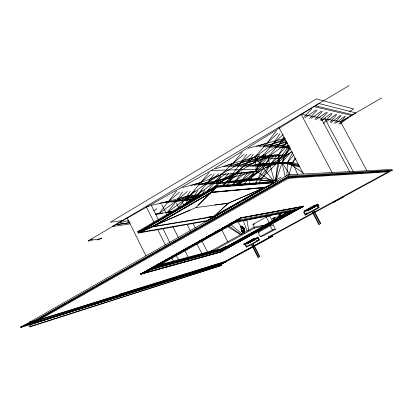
<?xml version="1.0" encoding="UTF-8"?>
<svg xmlns="http://www.w3.org/2000/svg" width="413" height="413" viewBox="0 0 413 413"><rect width="100%" height="100%" fill="white"/><g stroke="black" fill="none" stroke-linecap="round" stroke-linejoin="round"><path stroke-width="0.62" d="M244.062 230.201L244.135 229.566L243.5 228.637C241.61 229.065 243.438 226.453 241.424 226.845C240.17 227.537 242.715 228.193 241.894 226.928L242.095 226.706L241.93 227.31L241.987 226.974M242.431 226.732L242.808 227.217L242.364 226.794L242.622 228.57L242.033 226.84M241.966 228.306L242.054 227.609L242.25 228.244L242.023 227.398M242.395 228.131L242.379 227.744M243.902 232.297L244.424 230.738L243.975 232.271L243.18 232.813L241.744 231.44L241.373 229.112M242.555 228.497L242.57 228.033C242.978 228.374 243.515 226.288 243.216 228.084L243.98 228.446L244.135 229.566L243.081 227.692C243.288 226.613 243.665 229.736 242.989 228.208C243.097 226.128 245.017 228.941 244.491 229.881M286.865 175.886L287.453 162.51L292.724 152.5M241.125 229.272L241.151 228.704C242.999 228.461 240.227 227.253 241.429 227.212L240.903 226.391M241.786 227.362L241.693 227.868L241.481 227.202M280.412 214.941L279.596 214.827C279.043 215.71 279.012 213.908 279.694 214.244M242.369 227.491L242.699 227.331L242.498 226.825L242.849 228.183M243.216 227.356L243.469 227.522L242.643 227.031M242.018 230.666L242.859 232.385L241.28 229.169M243.892 229.664L243.675 231.827L242.973 232.56M279.947 216.515C278.625 216.804 281.712 215.018 279.72 216.634L278.966 215.214L279.224 214.311M242.028 229.902L242.416 232.147L243.36 232.679L242.286 231.874L243.577 232.648L243.727 231.817M242.379 228.167L242.483 227.893L242.41 228.275M275.456 180.734L278.827 154.555L286.529 141.442M280.381 216.221C280.05 215.984 280.515 216.257 280.076 216.185L280.2 215.266L279.864 214.801L280.303 215.978L279.895 216.5L280.541 214.956M242.194 227.79L242.25 228.244L242.24 227.888M244.579 230.211L244.661 230.469L244.284 229.607L244.496 230.759L243.67 232.808L243.205 232.689L244 231.022M275.585 180.791L279.575 158.969L278.827 154.555L287.964 144.942M244.016 229.21L244.052 228.244M249.302 183.635L250.397 178.612L259.586 163.765L265.724 154.71M280.324 216.211L280.484 215.643L279.477 216.484L281.243 215.565M242.224 228.048L242.183 227.599L242.4 227.806M244.109 228.725L244.295 229.819M279.467 215.772L280.2 215.266M241.651 230.134L241.791 229.654M288.961 174.854L292.657 162.49L295.052 157.983M242.674 227.176L242.901 227.537M244.093 232.638L243.479 232.555L244.641 232.493M275.951 180.853L284.784 154.71L289.363 146.992M279.555 216.495L279.777 215.937M279.203 214.936L279.203 215.834M241.404 227.609L241.719 228.312M201.792 184.771L215.23 181.746L256.349 171.235L261.517 157.193L273.169 143.77L283.282 134.447M243.608 231.848L243.711 231.435M244.284 233.025L243.66 232.4M216.252 185.778L221.125 174.653L233.03 163.331L244.145 154.183M242.498 226.825L242.617 227.3L242.736 227.052L242.142 227.026L242.591 227.511L241.93 227.31M196.495 197.393L197.842 194.497L214.347 173.935M280.164 215.441L280.081 215.885L280.463 215.731M240.676 226.613L241.559 225.916M227.284 185.478L229.189 181.488L235.116 173.161M233.918 184.565L235.601 181.085L241.476 172.923M255.637 183.315L265.471 163.718L271.542 154.849M239.814 184.678L241.76 180.698L247.583 172.696M185.84 203.604L190.156 195.225L209.154 172.505M285.187 176.723L282.038 162.531L289.735 147.766M196.061 197.904L197.842 194.497L225.952 173.501M242.446 227.274L242.674 228.053M241.858 228.229L242.08 227.233M202.618 193.816L204.889 190.026M241.491 227.8L241.817 227.666M258.997 182.902L271.119 163.677L277.128 154.983M241.739 228.198L241.084 226.974M182.474 191.895L176.883 200.491L167.482 212.287L166.248 212.525M243.629 232.571L243.98 232.421M190.264 191.245L184.704 199.665L177.698 208.338M279.952 133.631L273.169 143.77L255.022 157.095L230.774 166.78M197.734 190.625L192.205 198.875L183.532 205.24M284.175 136.863L279.24 144.163L267.727 157.291L256.349 171.235L235.085 174.09L215.23 181.746L206.392 184.461M286.787 141.989L285.042 144.54L267.727 157.291L244.114 166.558M282.492 155.112L276.545 163.631L262.018 178.003L235.302 182.515M226.339 166.857L261.517 157.193L279.575 158.969L288.935 145.954M246.685 154.245L230.067 177.838L222.576 185.607M253.448 172.479L244.424 184.136M253.308 154.405L246.726 163.254L223.562 185.339M241.987 227.893L241.837 227.589L241.729 227.868M176.537 190.956L159.253 213.387L155.613 214.233M259.648 154.56L253.138 163.218L235.085 174.09L222.204 181.317L213.449 187.75M276.302 130.911L266.819 143.363L255.022 157.095L233.03 163.331L215.276 168.881M221.575 173.666L207.615 190.909M228.487 173.408L222.204 181.317L213.469 183.986M242.204 152.129L233.03 163.331L223.65 166.898M264.227 166.222L276.545 163.631L292.657 162.49L295.951 158.602M252.632 166.418L265.471 163.718L282.038 162.531L291.645 151.23M293.994 154.808L287.453 162.51L271.119 163.677L258.548 166.32M232.302 184.936L235.601 181.085L245.337 172.779M238.43 184.585L241.76 180.698L251.29 172.557M323.539 123.492L332.186 113.554M330.008 122.305L336.786 114.582M279.916 215.41L279.431 215.901L279.911 216.36M334.515 123.12L341.19 115.568M338.83 123.9L345.413 116.507M243.773 231.254L244.052 231.595L244.367 231.28L244.047 231.533M303.787 117.488L311.588 108.96M309.414 118.505L317.096 110.188M242.581 227.708L242.338 227.47M314.912 119.347L322.357 111.36M320.049 120.281L327.38 112.486M215.132 186.666L215.989 185.762L273.845 181.524L274.284 182.365L273.891 182.592M290.458 148.732L284.784 154.71L279.575 158.969M214.631 188.282L216.355 186.469L274.149 182.107L273.757 182.334M198.168 205.209L216.515 186.779L274.284 182.365M273.504 182.82L268.078 186L228.188 203.227L213.18 217.279L207.269 220.552L138.19 232.648L195.938 207.532L216.557 186.872L274.32 182.438L274.485 182.758L265.383 187.569L214.399 216.619L213.345 217.61L207.471 220.955L138.386 233.046L138.19 232.648L216.557 186.872L216.758 187.259L274.485 182.758M193.036 199.5L197.842 194.497L200.857 195.179M241.765 228.947L241.522 229.525M208.333 190.527L209.241 189.665M273.54 182.892L268.12 186.072L228.224 203.299L213.216 217.352L207.305 220.625L207.471 220.955M287.34 142.423L285.042 144.54L275.146 147.493M285.342 138.531L279.24 144.163L261.517 157.193L237.589 166.666M222.54 249.111L223.469 248.254L290.463 211.322M277.655 133.389L266.819 143.363L256.478 146.532M280.52 155.066L271.119 163.677L257.309 179.872L235.601 181.085L222.71 183.367M220.387 252.183L303.349 206.536L240.949 218.064L140.91 274.242L220.387 252.183L224.032 249.359L223.851 249.003L220.351 252.111L140.864 274.155L140.518 273.452M269.405 154.798L259.586 163.765L250.371 166.454M275.079 154.932L265.471 163.718L250.397 178.612L235.601 181.085L226.773 183.088M194.993 190.852L184.704 199.665L167.482 212.287L171.916 211.983M202.262 190.248L192.205 198.875L183.625 200.661M179.49 192.143L168.71 201.353L150.766 205.529M187.409 191.487L176.883 200.491L159.253 213.387L155.474 214.12M239.142 173.011L229.189 181.488L220.258 183.532M240.764 217.697L237.769 220.196L148.148 270.505L140.735 273.891L220.243 251.904L303.199 206.247L240.764 217.697L140.735 273.891M257.325 154.503L230.067 177.838L194.208 185.282M263.494 154.653L253.138 163.218L240.046 166.63M250.882 154.348L240.03 163.29L207.951 182.19L190.156 195.225L176.883 200.491L168.117 202.329M241.192 227.398L241.672 227.733M288.924 153.564L276.545 163.631L265.544 167.766M279.684 216.242L280.396 215.798M220.243 251.904L222.416 250.216L297.525 208.859L303.199 206.247M335.609 123.322L344.643 116.337M339.884 124.091L348.727 117.246M232.684 173.254L222.204 181.317L209.061 184.286M326.347 121.794L335.945 114.396M330.999 122.63L340.384 115.387M218.921 173.765L207.951 182.19L199.009 184.962M211.58 174.038L200.346 182.654L191.302 185.478M260.216 170.843L247.681 180.326L236.979 183.677M242.72 232.4L242.4 232.302L242.643 232.209M257.784 238.182L248.058 243.5L244.068 244.594L243.794 244.068L253.628 238.683L257.516 237.661L257.784 238.182L252.369 239.607L246.731 242.699L249.23 241.92L249.498 242.441L254.377 239.777L254.109 239.251L252.152 239.772L252.42 240.299L254.377 239.777M319.404 224.424L312.264 210.795M153.739 210.893L156.873 208.653M237.021 220.108L235.482 221.208L236.742 220.965M316.022 119.677L326.461 112.279M321.108 120.596L331.309 113.358M240.531 217.238L240.903 217.971L140.864 274.155L152.97 268.089L235.709 221.657L240.903 217.971L303.312 206.464L303.008 205.881M305.357 117.55L316.09 109.966M311.072 118.454L321.397 111.149M313.297 206.237L313.028 206.428L315.134 205.886L313.297 206.237L307.313 209.515L309.192 209.138M244.806 244.186L246.349 247.211L251.434 244.641L257.965 257.433L258.481 257.175L251.687 243.876L246.597 246.453M252.539 243.391L259.354 256.685L259.756 256.499L253.314 243.603L259.612 240.01L258.053 236.954M241.254 226.964L241.626 227.036M241.538 228.141L241.347 227.728M130.209 223.856L112.367 226.525L211.41 170.455L318.924 103.534L355.81 112.909L340.395 122.269M211.332 251.868L212.328 251.243L212.106 250.799L158.535 265.079M219.349 250.051L221.301 248.838L221.084 248.409M235.756 184.291L263.303 169.072L291.939 151.69M242.756 228.719L243.076 228.523M349.15 85.537L88.48 240.748L88.712 241.548M322.202 120.379L324.943 118.768L340.549 121.773L366.816 170.564M273.065 181.978L273.845 181.524M273.933 182.665L274.32 182.438M137.658 231.574L215.989 185.762L216.515 186.779L138.149 232.56L137.658 231.574L139.382 230.846M216.355 186.469L137.999 232.261L139.723 231.533M349.243 111.613L353.698 109.011L316.435 98.898L110.271 222.256L123.58 220.408M265.1 187.022L265.234 187.275L211.337 192.2L152.5 226.505L141.019 231.352M265.27 187.347L214.399 216.619L152.671 226.845L152.542 226.592L211.384 192.288L265.383 187.569L211.518 192.551L152.671 226.845L138.386 233.046L216.758 187.259L211.518 192.551L211.384 192.288M340.26 121.938L381.54 97.969M271.573 181.957L274.8 180.114L276.571 179.996L277.422 181.627M275.43 180.305L280.948 177.151M207.754 217.124L214.125 216.082L253.334 193.728M152.542 226.592L214.249 216.335L265.234 187.275M119.584 294.201L226.014 261.171L226.252 261.641L219.861 264.702L20.857 327.463L20.65 326.972L24.852 324.881L288.326 174.761L391.942 169.454L392.35 170.213L268.837 237.449L268.589 236.964L389.309 171.209L288.114 177.43L37.351 319.972M313.193 210.274L318.438 207.233L317.07 204.631L318.444 207.249L316.998 204.502M25.059 325.372L29.994 322.563L226.164 261.465L222.762 263.313L25.059 325.372L20.857 327.463M33.685 321.252L288.986 176.021L392.35 170.213M36.029 320.183L287.871 176.96L389.154 170.925L389.588 171.72L288.558 178.271L32.653 323.591L32.302 322.842M37.304 319.879L288.062 177.327L389.273 171.147M33.076 322.858L37.955 320.08L38.089 320.364L226.252 261.641L220.867 264.573L30.361 324.752L31.047 326.213L221.327 265.482L220.867 264.573M30.361 324.752L38.089 320.364L28.915 324.923L29.844 326.895L221.327 265.482M29.844 326.895L31.047 326.213M252.544 243.376L258.848 239.767L256.576 241.078L258.843 239.767L257.464 237.103M149.573 269.039L147.89 269.983L149.501 269.178M151.814 267.779L152.934 267.149M154.612 266.204L156.852 264.95M158.53 264.005L159.65 263.375M161.333 262.431L163.574 261.171M165.252 260.231L166.372 259.601M168.612 258.342L170.29 257.397M171.41 256.767L173.093 255.828M175.329 254.568L176.449 253.938M178.132 252.993L179.81 252.054M182.05 250.794L183.171 250.164M184.848 249.22L187.089 247.96M188.772 247.02L189.892 246.391M191.57 245.446L193.811 244.186M194.931 243.556L196.609 242.617M198.849 241.357L199.969 240.727M201.652 239.783L203.33 238.838M205.571 237.583L206.691 236.954M208.369 236.009L210.609 234.749M212.292 233.81L213.413 233.18M215.09 232.235L217.331 230.975M218.451 230.346L220.129 229.406M221.812 228.461L224.052 227.202M225.168 226.572L226.851 225.627M229.091 224.373L230.211 223.743M231.889 222.798L233.572 221.853M235.808 220.594L236.928 219.969L235.436 221.115L236.695 220.872M149.614 269.126L147.937 270.066L148.148 270.505L222.416 250.216L222.24 249.86L223.634 248.574L292.327 210.723M151.855 267.867L153.533 266.922M154.653 266.292L156.894 265.038M158.577 264.093L160.254 263.148M161.375 262.518L163.615 261.264M164.735 260.634L166.413 259.689M168.654 258.43L170.337 257.485M171.457 256.86L173.135 255.915M175.375 254.656L177.053 253.711M178.173 253.081L179.856 252.142M182.097 250.882L183.775 249.937M184.895 249.307L187.135 248.053M188.256 247.423L189.934 246.478M191.617 245.534L193.857 244.279M194.977 243.649L196.655 242.705M198.896 241.445L200.573 240.5M201.694 239.876L203.377 238.931M205.617 237.671L207.295 236.726M208.415 236.097L210.656 234.842M212.334 233.897L213.454 233.268M215.137 232.323L217.377 231.068M218.498 230.439L220.175 229.494M221.296 228.864L224.094 227.289M225.214 226.665L226.897 225.72M229.138 224.46L230.815 223.516M231.936 222.891L233.619 221.946M235.854 220.687L236.974 220.057M154.431 266.715L157.229 265.146M158.344 264.516L160.022 263.577M161.142 262.947L163.935 261.377M165.055 260.753L166.728 259.808M168.963 258.553L170.084 257.924M171.762 256.984L173.439 256.045M175.112 255.1L176.79 254.16M178.468 253.215L179.588 252.591M181.823 251.336L183.501 250.392M184.616 249.767L187.409 248.198M188.529 247.568L190.207 246.628M191.322 245.998L194.12 244.429M195.235 243.804L196.913 242.859M198.591 241.92L200.269 240.98M201.942 240.036L203.619 239.096M205.297 238.151L206.975 237.212M208.09 236.582L210.888 235.012M212.003 234.388L213.681 233.443M214.801 232.818L217.594 231.249M218.714 230.619L220.387 229.68M221.507 229.05L224.3 227.48M225.421 226.856L227.098 225.911M228.771 224.971L230.449 224.032M232.127 223.087L233.804 222.148M254.584 227.615L252.911 224.367L266.261 216.954L269.823 216.252L272.332 221.089M209.99 251.594L253.943 227.269L263.22 225.188L263.67 226.061L254.408 228.172L210.997 252.167M210.981 251.424L212.106 250.799M262.095 225.813L263.22 225.188M277.386 217.94L287.753 212.22L277.386 217.94L278.445 217.713M222.168 248.12L226.066 246.277M263.215 225.787L288.548 211.817M219.143 250.211L226.386 246.618M291.16 211.27L223.598 248.507L222.204 249.788L293.643 210.465L303.312 206.464L220.351 252.111L220.062 251.548M224.899 247.986L226.592 247.051M228.848 245.807L231.11 244.563M233.366 243.319L235.059 242.385M236.752 241.455L238.451 240.521M241.269 238.962L242.963 238.033M245.224 236.788L246.917 235.854M248.611 234.92L250.304 233.985M253.128 232.431L254.821 231.497M257.077 230.253L258.77 229.318M261.031 228.074L263.287 226.83M265.549 225.586L267.242 224.651M268.935 223.722L270.629 222.788M273.452 221.234L275.146 220.299M277.402 219.055L279.095 218.121M281.356 216.877L283.612 215.632M285.868 214.388L286.999 213.764M289.26 212.519L290.953 211.59M222.803 249.55L293.679 210.537L303.349 206.536L293.87 210.904L224.032 249.359L153.228 268.615L140.91 274.242L153.016 268.176L235.756 221.745L240.949 218.064L235.988 222.199L153.228 268.615L153.016 268.176L223.851 249.003M304.402 210.867L314.835 205.147L318.005 204.554L318.289 205.091L307.974 210.728L304.686 211.41L304.402 210.867L307.695 210.196M313.895 206.175L314.974 205.586L315.098 205.819L313.875 206.051M244.068 244.594L253.902 239.21L253.628 238.683M304.686 211.41L315.124 205.695L318.289 205.091M248.982 242.013L250.102 241.399M251.223 240.789L252.343 240.175M312.398 207.3L315.677 205.442M249.018 242.08L254.62 239.013L254.109 239.251M315.134 205.886L309.456 208.952L307.313 209.515M246.731 242.699L247.248 242.457L247.516 242.983L252.42 240.299M247.552 243.05L257.516 237.661M314.716 206.268L318.005 204.554M257.877 231.807L260.335 236.592L272.42 229.979L275.425 229.23L272.967 224.481M314.381 205.653L314.943 206.727L309.771 209.556L308.144 209.887M275.425 229.23L263.453 235.771L260.335 236.592M332.795 202.391L333.874 202.189L343.497 196.949L342.341 197.151M222.044 263.179L270.401 236.861M209.226 267.397L221.513 263.546L272.115 236.004L268.589 236.964M220.883 263.845L226.014 261.171M32.653 323.591L221.75 264.015L272.368 236.484L271.976 235.735L270.21 236.21M242.679 232.261L243.443 232.23L242.736 232.204M319.094 224.569L319.182 224.564M320.679 223.758L320.653 223.774M312.243 210.79L305.47 214.316L304.061 211.595M305.238 215.121L312.011 211.601L318.882 224.703M305.47 214.316L307.861 213.087M151.643 268.104L152.712 267.567M149.542 269.266L147.937 270.066L149.749 269.477M151.685 268.192L152.758 267.655M279.513 214.775L279.162 214.569L279.808 214.342L280.21 214.703M258.466 257.17L258.017 257.418M280.974 215.787L281.712 215.762M190.032 210.026L152.5 226.505L152.351 226.205M243.443 232.23L242.798 232.411M127.457 221.853L129.176 221.115M279.25 214.59L279.802 214.44M284.965 138.809L273.169 143.77L262.978 146.868M140.869 231.053L142.593 230.325M138.149 232.56L139.873 231.838M286.209 141.256L279.24 144.163L269.193 147.188M320.395 223.898L313.188 210.279M287.422 143.559L285.042 144.54L271.439 147.302M281.501 215.555L281.418 215.937M243.056 227.372L242.839 227.331M198.116 196.573L192.205 198.875L178.891 201.172M97.344 240.041L101.428 238.513L101.273 237.712M92.703 239.173L88.48 240.748L101.428 238.513M243.18 232.813L243.479 232.705M279.012 216.665L279.431 216.531M243.556 232.638L244.243 233.071M20.65 326.972L32.937 323.111M24.852 324.881L36.525 321.231M118.825 295.486L123.126 294.139M137.25 289.72L141.551 288.377M144.008 287.608L149.537 285.879M156.904 283.571L158.747 282.998M163.662 281.459L222.622 263.014M215.338 265.409L217.181 264.831M29.235 322.352L30.469 321.97M38.998 319.218L29.772 322.083L29.994 322.563M120.023 222.922L128.613 220.299M256.375 166.356L265.471 163.718L287.453 162.51L299.203 165.432M262.141 166.258L271.119 163.677L292.657 162.49L298.764 164.395M199.045 196.185L190.156 195.225L168.71 201.353L159.857 203.222M200.986 195.008L184.704 199.665L176.031 201.477M272.446 181.565L256.349 171.235L255.022 157.095L278.827 154.555L261.517 157.193L284.784 154.71L267.727 157.291L233.34 166.738M284.764 138.293L248.456 148.236M285.858 140.188L273.169 143.77L258.93 146.656M286.529 142.103L279.24 144.163L265.322 146.987M279.942 215.266L279.864 214.801M182.52 187.569L200.346 182.654L221.125 174.653L256.349 171.235M243.928 231.239L243.846 231.172M268.837 237.449L272.368 236.484M247.516 242.983L249.498 242.441M243.794 244.068L249.535 242.508L254.408 239.839L252.457 240.366M155.866 266.819L223.634 248.574L223.815 248.931L152.97 268.089M247.248 242.457L249.23 241.92M268.558 236.902L272.084 235.947M157.539 265.931L223.469 248.254M155.825 266.731L223.598 248.507L223.252 247.831M252.338 239.54L254.026 239.096M241.476 229.602L241.76 231.063L242.132 230.97M259.214 232.116L258.166 232.374L270.231 225.741L273.256 225.039M280.85 147.787L289.141 145.897M286.317 148.071L289.415 147.369M233.035 182.67L241.76 180.698L262.018 178.003L274.604 180.507M252.911 224.367L254.764 223.97M246.473 166.522L259.586 163.765L282.038 162.531L299.921 166.976M274.278 217.558L281.754 216.02M305.465 210.578L307.659 210.129L313.348 207.037L314.943 206.727M306.441 210.119L307.54 209.897M214.187 217.083L213.051 217.031M214.517 217.016L215.018 216.918M214.223 217.155L213.216 217.352L213.345 217.61M155.768 214.564L162.552 213.247M235.709 221.657L293.643 210.465M216.025 183.816L229.189 181.488L250.397 178.612L273.236 181.317M229.132 182.933L241.76 180.698L257.309 179.872L273.205 181.513M162.97 202.886L176.883 200.491L197.842 194.497L184.704 199.665L171.101 202.009M277.293 147.606L289.059 145.779M282.91 147.895L289.255 146.909M288.295 148.174L290.158 147.885M116.327 224.595L129.899 222.607M115.341 224.842L129.914 222.705M190.909 199.877L192.794 199.624M279.26 214.414L279.808 214.342M214.889 204.967L228.188 203.227M195.938 207.532L228.224 203.299M186.366 200.367L193.346 199.489M269.508 185.824L267.944 185.742M269.55 185.896L268.12 186.072L268.243 186.315M149.129 206.082L146.14 206.417L154.178 222.561M171.953 211.792L167.482 212.287L171.932 211.854M159.253 213.387L171.947 211.983M271.465 181.286L273.365 181.152M211.41 170.455L263.303 169.072M314.386 106.709L351.938 115.557M315.351 105.759L352.759 114.757M241.688 228.482L241.104 228.719L241.125 229.607M243.04 232.189L243.34 232.261L242.952 232.158M242.705 232.297L242.333 232.091M279.074 214.492L279.415 214.59M299.508 166.284L287.453 162.51L303.111 172.758M243.985 230.015L243.541 228.988M243.34 228.626L243.918 231.45M279.224 215.312L279.539 215.509M227.749 226.629L240.702 234.899M228.503 225.808L241.559 234.904M230.846 224.61L242.126 234.057M241.3 227.677L241.29 227.449M241.76 231.063L242.044 231.326M242.317 227.067L242.498 227.176M280.122 214.301L280.546 214.837M241.001 227.093L241.548 227.713M241.182 227.351L241.584 227.795M190.156 195.225L193.449 199.174M242.359 231.698L242.798 232.261M255.022 157.095L273.582 181.271M242.194 230.423L242.452 230.764M241.058 227.093L241.269 227.393M237.697 221.595L240.924 226.422M279.477 215.901L279.653 216.169M282.038 162.531L290.014 174.921M243.174 229.112L243.835 230.155L243.949 231.332M241.027 226.288L241.213 226.598M241.146 227.563L240.815 226.845M241.538 229.587L241.904 230.289M324.943 118.768L353.394 171.849M349.981 172.175L320.984 118.004L301.062 114.174L332.166 172.603M333.611 201.694L333.874 202.189M278.842 127.4L303.369 173.914M317.468 204.084L319.254 207.471L313.999 210.511L320.896 223.624M314.835 205.147L315.124 205.695M307.257 209.365L307.974 210.728M288.326 174.761L288.986 176.021M287.871 176.96L288.062 177.327M288.114 177.43L288.558 178.271M303.591 212.008L305.217 215.116M297.334 208.493L297.525 208.859L237.769 220.196L237.537 219.742M274.8 180.114L275.946 182.303M266.261 216.954L269.364 222.943M269.937 225.173L272.42 229.979M253.943 227.269L254.408 228.172M247.795 242.978L248.058 243.5M245.27 243.799L246.633 246.468M211.182 191.895L211.337 192.2M221.838 230.02L227.955 242.049M221.513 263.546L221.75 264.015M220.485 265.941L219.726 264.403M182.417 202.355L183.857 205.204M193.067 223.469L195.37 228.038M201.988 241.166L207.46 252.007M176.372 203.031L178.974 208.204M187.068 224.29L190.543 231.187M196.903 243.83L201.818 253.597M161.865 204.652L167.043 214.997M172.799 226.494L178.266 237.413M184.885 250.634L188.338 257.531M151.525 205.813L158.396 219.592M162.975 228.776L169.851 242.55M176.15 255.182L178.442 259.772M157.627 229.483L165.376 245.054M171.694 257.738L173.419 261.197M127.111 217.749L145.918 255.848M292.657 162.49L297.556 174.389M241.631 229.711L242.033 230.568M244.124 228.012L244.563 229.633M243.154 220.258L247.165 231.156M279.054 215.059L279.183 215.426L279.105 214.92M267.727 157.291L274.423 180.811M242.039 230.051L242.307 231.693M246.798 220.067L248.874 230.759M293.679 210.537L235.756 221.745L235.988 222.199L293.87 210.904L293.679 210.537M279.916 216.453L279.575 216.293L279.916 216.453M273.819 217.992A0.656 0.625 77.6 0 0 274.552 218.844A0.656 0.625 77.6 0 0 274.877 217.765A0.656 0.625 77.6 0 0 273.819 217.992M272.673 218.58A0.656 0.625 77.5 0 0 273.406 219.432A0.656 0.625 77.5 0 0 273.726 218.353A0.656 0.625 77.5 0 0 272.673 218.58"/></g></svg>
